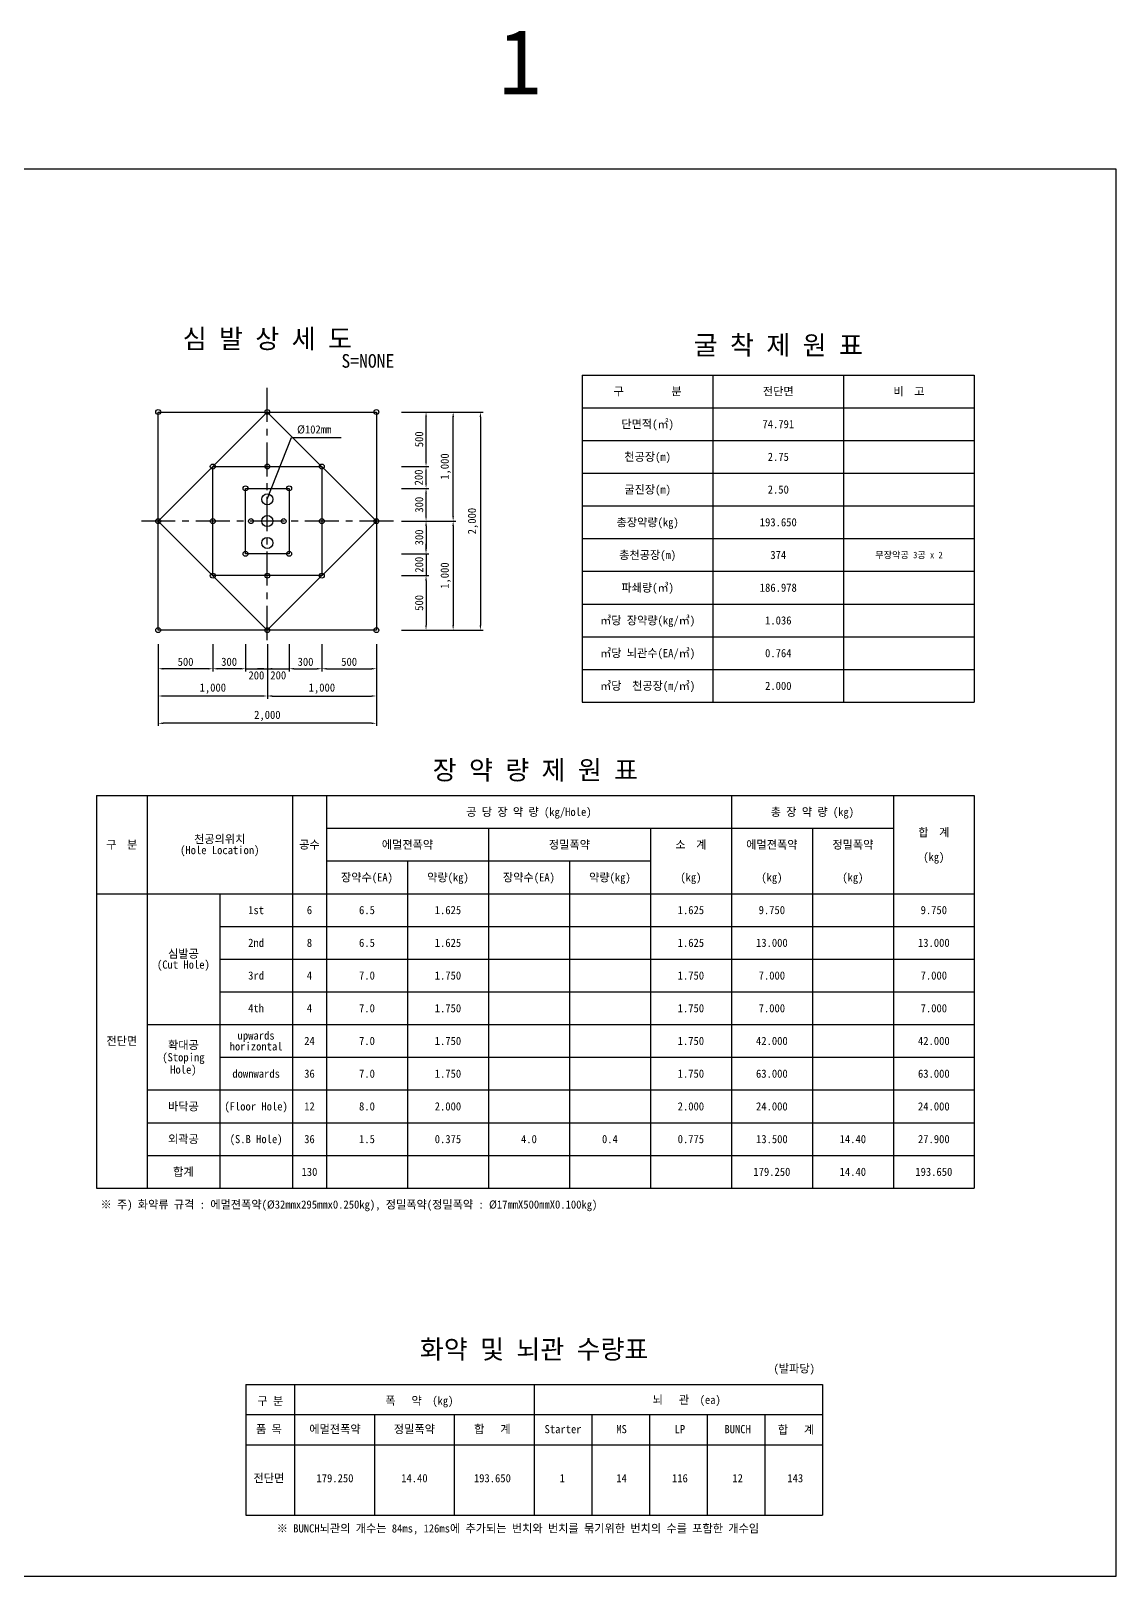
# Model space of a CAD drawing. Header units: millimetres. Extents: x 1250 to 41050, y 2900 to 31237.
# Drawn here: x 21150 to 41050, y 2900 to 31237 of the extents above; entities that cross this region are included whole.
import ezdxf
from ezdxf.enums import TextEntityAlignment as Align

# ---------------------------------------------------------------- set-up
doc = ezdxf.new("R2010")
doc.units = ezdxf.units.MM
doc.header["$LTSCALE"] = 500
doc.header["$PDMODE"] = 1
doc.linetypes.add('A-CENTR01', pattern=[2, 1.25, -0.25, 0.25, -0.25])
for name, color, linetype in [('CS-BLST', 4, 'Continuous'), ('CS-BLST-LIN1', 2, 'Continuous'), ('CS-CNTL', 1, 'A-CENTR01'), ('CS-DIMS', 1, 'Continuous'), ('CS-LEAL', 1, 'Continuous'), ('CS-TABL-LIN1', 4, 'Continuous'), ('CS-TABL-LIN2', 1, 'Continuous'), ('CS-TABL-TEX1', 6, 'Continuous'), ('CS-TABL-TEX2', 3, 'Continuous'), ('CS-TEX1', 6, 'Continuous'), ('CS-TEXT', 3, 'Continuous'), ('CX-PAPR', 2, 'Continuous')]:
    doc.layers.add(name, color=color, linetype=linetype)
doc.styles.get("Standard").update_dxf_attribs({"font": ''})
doc.styles.add('굴림체', font='')
doc.styles.get('Standard').set_extended_font_data('GulimChe')
doc.styles.get('굴림체').set_extended_font_data('GulimChe')
doc.dimstyles.new('DIM-50', dxfattribs={"dimscale": 50, "dimtxt": 3, "dimasz": 2, "dimexe": 1, "dimexo": 1, "dimgap": 1.25, "dimtad": 1, "dimdec": 0, "dimzin": 0, "dimdsep": 46, "dimlunit": 6, "dimtxsty": '굴림체', "dimcen": 0, "dimclrd": 1, "dimclre": 1, "dimclrt": 3, "dimaunit": 1, "dimadec": 3, "dimazin": 0, "dimtfac": 1, "dimtdec": 0, "dimtmove": 2, "dimatfit": 3, "dimfxl": 1, "dimtolj": 1, "dimtzin": 0, "dimarcsym": 0})
doc.dimstyles.new('DIM01-50', dxfattribs={"dimscale": 50, "dimtxt": 3, "dimasz": 1.8, "dimexe": 1, "dimexo": 1, "dimgap": 1, "dimtad": 1, "dimdec": 0, "dimzin": 9, "dimdsep": 46, "dimlunit": 6, "dimtxsty": '굴림체', "dimcen": 2.5, "dimclrt": 3, "dimadec": 4, "dimazin": 0, "dimtfac": 1, "dimtdec": 0, "dimtmove": 2, "dimatfit": 3, "dimfxl": 1, "dimtolj": 1, "dimtzin": 0, "dimarcsym": 0})

# ---------------------------------------------------------------- blocks, each defined once
blk = doc.blocks.new('*D4')
at = {"layer": 'CS-DIMS', "color": 0, "lineweight": -2, "transparency": 16777216}
for p, q in [((23486, 19990), (23486, 18490)), ((27486, 19990), (27486, 18490)), ((27396, 18540), (23576, 18540))]:
    blk.add_line(p, q, dxfattribs=at)
at = {"layer": 'CS-DIMS', "color": 0, "transparency": 16777216}
for points in [[(23576, 18555), (23576, 18525), (23486, 18540)], [(27396, 18555), (27396, 18525), (27486, 18540)]]:
    blk.add_solid(points, dxfattribs=at)
at = {"layer": 'Defpoints', "color": 0, "transparency": 16777216}
for p in [(23486, 20040), (27486, 20040), (23486, 18540)]:
    blk.add_point(p, dxfattribs=at)
at = {"layer": 'CS-DIMS', "color": 3, "transparency": 16777216, "insert": (25486, 18676), "char_height": 150, "attachment_point": 5, "style": '굴림체'}
blk.add_mtext('\\A1;2,000', dxfattribs=at)
blk = doc.blocks.new('*D5')
at = {"layer": 'CS-DIMS', "color": 0, "lineweight": -2, "transparency": 16777216}
for p, q in [((23486, 19990), (23486, 18990)), ((25486, 19990), (25486, 18990)), ((25396, 19040), (23576, 19040))]:
    blk.add_line(p, q, dxfattribs=at)
at = {"layer": 'CS-DIMS', "color": 0, "transparency": 16777216}
for points in [[(23576, 19055), (23576, 19025), (23486, 19040)], [(25396, 19055), (25396, 19025), (25486, 19040)]]:
    blk.add_solid(points, dxfattribs=at)
at = {"layer": 'Defpoints', "color": 0, "transparency": 16777216}
for p in [(23486, 20040), (25486, 20040), (23486, 19040)]:
    blk.add_point(p, dxfattribs=at)
at = {"layer": 'CS-DIMS', "color": 3, "transparency": 16777216, "insert": (24486, 19176), "char_height": 150, "attachment_point": 5, "style": '굴림체'}
blk.add_mtext('\\A1;1,000', dxfattribs=at)
blk = doc.blocks.new('*D6')
at = {"layer": 'CS-DIMS', "color": 0, "lineweight": -2, "transparency": 16777216}
for p, q in [((23486, 19990), (23486, 19490)), ((24486, 19990), (24486, 19490)), ((24396, 19540), (23576, 19540))]:
    blk.add_line(p, q, dxfattribs=at)
at = {"layer": 'CS-DIMS', "color": 0, "transparency": 16777216}
for points in [[(23576, 19555), (23576, 19525), (23486, 19540)], [(24396, 19555), (24396, 19525), (24486, 19540)]]:
    blk.add_solid(points, dxfattribs=at)
at = {"layer": 'Defpoints', "color": 0, "transparency": 16777216}
for p in [(23486, 20040), (24486, 20040), (23486, 19540)]:
    blk.add_point(p, dxfattribs=at)
at = {"layer": 'CS-DIMS', "color": 3, "transparency": 16777216, "insert": (23986, 19667), "char_height": 150, "attachment_point": 5, "style": '굴림체'}
blk.add_mtext('\\A1;500', dxfattribs=at)
blk = doc.blocks.new('*D7')
at = {"layer": 'CS-DIMS', "color": 0, "lineweight": -2, "transparency": 16777216}
for p, q in [((24486, 19990), (24486, 19490)), ((25085, 19990), (25085, 19490)), ((24995, 19540), (24576, 19540))]:
    blk.add_line(p, q, dxfattribs=at)
at = {"layer": 'CS-DIMS', "color": 0, "transparency": 16777216}
for points in [[(24576, 19555), (24576, 19525), (24486, 19540)], [(24995, 19555), (24995, 19525), (25085, 19540)]]:
    blk.add_solid(points, dxfattribs=at)
at = {"layer": 'Defpoints', "color": 0, "transparency": 16777216}
for p in [(24486, 20040), (25085, 20040), (24486, 19540)]:
    blk.add_point(p, dxfattribs=at)
at = {"layer": 'CS-DIMS', "color": 3, "transparency": 16777216, "insert": (24785, 19667), "char_height": 150, "attachment_point": 5, "style": '굴림체'}
blk.add_mtext('\\A1;300', dxfattribs=at)
blk = doc.blocks.new('*D8')
at = {"layer": 'CS-DIMS', "color": 0, "lineweight": -2, "transparency": 16777216}
for p, q in [((25486, 19990), (25486, 18990)), ((27486, 19990), (27486, 18990)), ((25576, 19040), (27396, 19040))]:
    blk.add_line(p, q, dxfattribs=at)
at = {"layer": 'CS-DIMS', "color": 0, "transparency": 16777216}
for points in [[(25576, 19055), (25576, 19025), (25486, 19040)], [(27396, 19055), (27396, 19025), (27486, 19040)]]:
    blk.add_solid(points, dxfattribs=at)
at = {"layer": 'Defpoints', "color": 0, "transparency": 16777216}
for p in [(25486, 20040), (27486, 20040), (27486, 19040)]:
    blk.add_point(p, dxfattribs=at)
at = {"layer": 'CS-DIMS', "color": 3, "transparency": 16777216, "insert": (26486, 19176), "char_height": 150, "attachment_point": 5, "style": '굴림체'}
blk.add_mtext('\\A1;1,000', dxfattribs=at)
blk = doc.blocks.new('*D9')
at = {"layer": 'CS-DIMS', "color": 0, "lineweight": -2, "transparency": 16777216}
for p, q in [((26486, 19990), (26486, 19490)), ((27486, 19990), (27486, 19490)), ((26576, 19540), (27396, 19540))]:
    blk.add_line(p, q, dxfattribs=at)
at = {"layer": 'CS-DIMS', "color": 0, "transparency": 16777216}
for points in [[(26576, 19555), (26576, 19525), (26486, 19540)], [(27396, 19555), (27396, 19525), (27486, 19540)]]:
    blk.add_solid(points, dxfattribs=at)
at = {"layer": 'Defpoints', "color": 0, "transparency": 16777216}
for p in [(26486, 20040), (27486, 20040), (27486, 19540)]:
    blk.add_point(p, dxfattribs=at)
at = {"layer": 'CS-DIMS', "color": 3, "transparency": 16777216, "insert": (26986, 19667), "char_height": 150, "attachment_point": 5, "style": '굴림체'}
blk.add_mtext('\\A1;500', dxfattribs=at)
blk = doc.blocks.new('*D10')
at = {"layer": 'CS-DIMS', "color": 0, "lineweight": -2, "transparency": 16777216}
for p, q in [((25886, 19990), (25886, 19490)), ((26486, 19990), (26486, 19490)), ((25976, 19540), (26396, 19540))]:
    blk.add_line(p, q, dxfattribs=at)
at = {"layer": 'CS-DIMS', "color": 0, "transparency": 16777216}
for points in [[(25976, 19555), (25976, 19525), (25886, 19540)], [(26396, 19555), (26396, 19525), (26486, 19540)]]:
    blk.add_solid(points, dxfattribs=at)
at = {"layer": 'Defpoints', "color": 0, "transparency": 16777216}
for p in [(25886, 20040), (26486, 20040), (26486, 19540)]:
    blk.add_point(p, dxfattribs=at)
at = {"layer": 'CS-DIMS', "color": 3, "transparency": 16777216, "insert": (26186, 19667), "char_height": 150, "attachment_point": 5, "style": '굴림체'}
blk.add_mtext('\\A1;300', dxfattribs=at)
blk = doc.blocks.new('*D11')
at = {"layer": 'CS-DIMS', "color": 0, "lineweight": -2, "transparency": 16777216}
for p, q in [((25486, 19990), (25486, 19490)), ((25886, 19990), (25886, 19490)), ((25396, 19540), (25306, 19540)), ((25486, 19540), (25886, 19540)), ((25976, 19540), (26066, 19540))]:
    blk.add_line(p, q, dxfattribs=at)
at = {"layer": 'CS-DIMS', "color": 0, "transparency": 16777216}
for points in [[(25396, 19555), (25396, 19525), (25486, 19540)], [(25976, 19555), (25976, 19525), (25886, 19540)]]:
    blk.add_solid(points, dxfattribs=at)
at = {"layer": 'Defpoints', "color": 0, "transparency": 16777216}
for p in [(25486, 20040), (25886, 20040), (25886, 19540)]:
    blk.add_point(p, dxfattribs=at)
at = {"layer": 'CS-DIMS', "color": 3, "transparency": 16777216, "insert": (25686, 19419), "char_height": 150, "attachment_point": 5, "style": '굴림체'}
blk.add_mtext('\\A1;200', dxfattribs=at)
blk = doc.blocks.new('*D12')
at = {"layer": 'CS-DIMS', "color": 0, "lineweight": -2, "transparency": 16777216}
for p, q in [((27943, 24248), (29443, 24248)), ((29393, 24158), (29393, 20338)), ((27943, 20248), (29443, 20248))]:
    blk.add_line(p, q, dxfattribs=at)
at = {"layer": 'CS-DIMS', "color": 0, "transparency": 16777216}
for points in [[(29378, 24158), (29408, 24158), (29393, 24248)], [(29378, 20338), (29408, 20338), (29393, 20248)]]:
    blk.add_solid(points, dxfattribs=at)
at = {"layer": 'Defpoints', "color": 0, "transparency": 16777216}
for p in [(27893, 24248), (27893, 20248), (29393, 20248)]:
    blk.add_point(p, dxfattribs=at)
at = {"layer": 'CS-DIMS', "color": 3, "transparency": 16777216, "insert": (29257, 22248), "char_height": 150, "attachment_point": 5, "rotation": 90, "style": '굴림체'}
blk.add_mtext('\\A1;2,000', dxfattribs=at)
blk = doc.blocks.new('*D13')
at = {"layer": 'CS-DIMS', "color": 0, "lineweight": -2, "transparency": 16777216}
for p, q in [((27943, 22248), (28943, 22248)), ((28893, 22158), (28893, 20338)), ((27943, 20248), (28943, 20248))]:
    blk.add_line(p, q, dxfattribs=at)
at = {"layer": 'CS-DIMS', "color": 0, "transparency": 16777216}
for points in [[(28878, 22158), (28908, 22158), (28893, 22248)], [(28878, 20338), (28908, 20338), (28893, 20248)]]:
    blk.add_solid(points, dxfattribs=at)
at = {"layer": 'Defpoints', "color": 0, "transparency": 16777216}
for p in [(27893, 22248), (27893, 20248), (28893, 20248)]:
    blk.add_point(p, dxfattribs=at)
at = {"layer": 'CS-DIMS', "color": 3, "transparency": 16777216, "insert": (28757, 21248), "char_height": 150, "attachment_point": 5, "rotation": 90, "style": '굴림체'}
blk.add_mtext('\\A1;1,000', dxfattribs=at)
blk = doc.blocks.new('*D14')
at = {"layer": 'CS-DIMS', "color": 0, "lineweight": -2, "transparency": 16777216}
for p, q in [((27943, 21248), (28446, 21248)), ((28396, 21158), (28396, 20338)), ((27943, 20248), (28446, 20248))]:
    blk.add_line(p, q, dxfattribs=at)
at = {"layer": 'CS-DIMS', "color": 0, "transparency": 16777216}
for points in [[(28381, 21158), (28411, 21158), (28396, 21248)], [(28381, 20338), (28411, 20338), (28396, 20248)]]:
    blk.add_solid(points, dxfattribs=at)
at = {"layer": 'Defpoints', "color": 0, "transparency": 16777216}
for p in [(27893, 21248), (27893, 20248), (28396, 20248)]:
    blk.add_point(p, dxfattribs=at)
at = {"layer": 'CS-DIMS', "color": 3, "transparency": 16777216, "insert": (28270, 20748), "char_height": 150, "attachment_point": 5, "rotation": 90, "style": '굴림체'}
blk.add_mtext('\\A1;500', dxfattribs=at)
blk = doc.blocks.new('*D15')
at = {"layer": 'CS-DIMS', "color": 0, "lineweight": -2, "transparency": 16777216}
for p, q in [((28396, 21738), (28396, 21828)), ((27943, 21648), (28446, 21648)), ((28396, 21648), (28396, 21248)), ((27943, 21248), (28446, 21248)), ((28396, 21158), (28396, 21068))]:
    blk.add_line(p, q, dxfattribs=at)
at = {"layer": 'CS-DIMS', "color": 0, "transparency": 16777216}
for points in [[(28381, 21738), (28411, 21738), (28396, 21648)], [(28381, 21158), (28411, 21158), (28396, 21248)]]:
    blk.add_solid(points, dxfattribs=at)
at = {"layer": 'Defpoints', "color": 0, "transparency": 16777216}
for p in [(27893, 21648), (27893, 21248), (28396, 21248)]:
    blk.add_point(p, dxfattribs=at)
at = {"layer": 'CS-DIMS', "color": 3, "transparency": 16777216, "insert": (28270, 21448), "char_height": 150, "attachment_point": 5, "rotation": 90, "style": '굴림체'}
blk.add_mtext('\\A1;200', dxfattribs=at)
blk = doc.blocks.new('*D16')
at = {"layer": 'CS-DIMS', "color": 0, "lineweight": -2, "transparency": 16777216}
for p, q in [((27943, 22248), (28446, 22248)), ((28396, 22158), (28396, 21738)), ((27943, 21648), (28446, 21648))]:
    blk.add_line(p, q, dxfattribs=at)
at = {"layer": 'CS-DIMS', "color": 0, "transparency": 16777216}
for points in [[(28381, 22158), (28411, 22158), (28396, 22248)], [(28381, 21738), (28411, 21738), (28396, 21648)]]:
    blk.add_solid(points, dxfattribs=at)
at = {"layer": 'Defpoints', "color": 0, "transparency": 16777216}
for p in [(27893, 22248), (27893, 21648), (28396, 21648)]:
    blk.add_point(p, dxfattribs=at)
at = {"layer": 'CS-DIMS', "color": 3, "transparency": 16777216, "insert": (28270, 21948), "char_height": 150, "attachment_point": 5, "rotation": 90, "style": '굴림체'}
blk.add_mtext('\\A1;300', dxfattribs=at)
blk = doc.blocks.new('*D17')
at = {"layer": 'CS-DIMS', "color": 0, "lineweight": -2, "transparency": 16777216}
for p, q in [((27943, 24248), (28943, 24248)), ((28893, 22338), (28893, 24158)), ((27943, 22248), (28943, 22248))]:
    blk.add_line(p, q, dxfattribs=at)
at = {"layer": 'CS-DIMS', "color": 0, "transparency": 16777216}
for points in [[(28878, 24158), (28908, 24158), (28893, 24248)], [(28878, 22338), (28908, 22338), (28893, 22248)]]:
    blk.add_solid(points, dxfattribs=at)
at = {"layer": 'Defpoints', "color": 0, "transparency": 16777216}
for p in [(27893, 24248), (28893, 24248), (27893, 22248)]:
    blk.add_point(p, dxfattribs=at)
at = {"layer": 'CS-DIMS', "color": 3, "transparency": 16777216, "insert": (28757, 23248), "char_height": 150, "attachment_point": 5, "rotation": 90, "style": '굴림체'}
blk.add_mtext('\\A1;1,000', dxfattribs=at)
blk = doc.blocks.new('*D18')
at = {"layer": 'CS-DIMS', "color": 0, "lineweight": -2, "transparency": 16777216}
for p, q in [((27943, 24248), (28446, 24248)), ((28396, 23338), (28396, 24158)), ((27943, 23248), (28446, 23248))]:
    blk.add_line(p, q, dxfattribs=at)
at = {"layer": 'CS-DIMS', "color": 0, "transparency": 16777216}
for points in [[(28381, 24158), (28411, 24158), (28396, 24248)], [(28381, 23338), (28411, 23338), (28396, 23248)]]:
    blk.add_solid(points, dxfattribs=at)
at = {"layer": 'Defpoints', "color": 0, "transparency": 16777216}
for p in [(27893, 24248), (28396, 24248), (27893, 23248)]:
    blk.add_point(p, dxfattribs=at)
at = {"layer": 'CS-DIMS', "color": 3, "transparency": 16777216, "insert": (28270, 23748), "char_height": 150, "attachment_point": 5, "rotation": 90, "style": '굴림체'}
blk.add_mtext('\\A1;500', dxfattribs=at)
blk = doc.blocks.new('*D19')
at = {"layer": 'CS-DIMS', "color": 0, "lineweight": -2, "transparency": 16777216}
for p, q in [((27943, 23248), (28446, 23248)), ((28396, 22938), (28396, 23158)), ((27943, 22848), (28446, 22848))]:
    blk.add_line(p, q, dxfattribs=at)
at = {"layer": 'CS-DIMS', "color": 0, "transparency": 16777216}
for points in [[(28381, 23158), (28411, 23158), (28396, 23248)], [(28381, 22938), (28411, 22938), (28396, 22848)]]:
    blk.add_solid(points, dxfattribs=at)
at = {"layer": 'Defpoints', "color": 0, "transparency": 16777216}
for p in [(27893, 23248), (28396, 23248), (27893, 22848)]:
    blk.add_point(p, dxfattribs=at)
at = {"layer": 'CS-DIMS', "color": 3, "transparency": 16777216, "insert": (28262, 23048), "char_height": 150, "attachment_point": 5, "rotation": 90, "style": '굴림체'}
blk.add_mtext('\\A1;200', dxfattribs=at)
blk = doc.blocks.new('*D20')
at = {"layer": 'CS-DIMS', "color": 0, "lineweight": -2, "transparency": 16777216}
for p, q in [((27943, 22848), (28446, 22848)), ((28396, 22338), (28396, 22758)), ((27943, 22248), (28446, 22248))]:
    blk.add_line(p, q, dxfattribs=at)
at = {"layer": 'CS-DIMS', "color": 0, "transparency": 16777216}
for points in [[(28381, 22758), (28411, 22758), (28396, 22848)], [(28381, 22338), (28411, 22338), (28396, 22248)]]:
    blk.add_solid(points, dxfattribs=at)
at = {"layer": 'Defpoints', "color": 0, "transparency": 16777216}
for p in [(27893, 22848), (28396, 22848), (27893, 22248)]:
    blk.add_point(p, dxfattribs=at)
at = {"layer": 'CS-DIMS', "color": 3, "transparency": 16777216, "insert": (28270, 22548), "char_height": 150, "attachment_point": 5, "rotation": 90, "style": '굴림체'}
blk.add_mtext('\\A1;300', dxfattribs=at)
blk = doc.blocks.new('*D24')
at = {"layer": 'CS-DIMS', "color": 0, "lineweight": -2, "transparency": 16777216}
for p, q in [((25085, 19990), (25085, 19490)), ((25486, 19990), (25486, 19490)), ((24995, 19540), (24905, 19540)), ((25085, 19540), (25486, 19540)), ((25576, 19540), (25666, 19540))]:
    blk.add_line(p, q, dxfattribs=at)
at = {"layer": 'CS-DIMS', "color": 0, "transparency": 16777216}
for points in [[(24995, 19555), (24995, 19525), (25085, 19540)], [(25576, 19555), (25576, 19525), (25486, 19540)]]:
    blk.add_solid(points, dxfattribs=at)
at = {"layer": 'Defpoints', "color": 0, "transparency": 16777216}
for p in [(25085, 20040), (25486, 20040), (25486, 19540)]:
    blk.add_point(p, dxfattribs=at)
at = {"layer": 'CS-DIMS', "color": 3, "transparency": 16777216, "insert": (25285, 19418), "char_height": 150, "attachment_point": 5, "style": '굴림체'}
blk.add_mtext('\\A1;200', dxfattribs=at)

msp = doc.modelspace()

# ---------------------------------------------------------------- linework, layer by layer
at = {"layer": 'CS-BLST'}
for centre, radius in [((23485.4, 24247.7), 45), ((25485.3, 24247.7), 45), ((27485.3, 24247.7), 45), ((24485.3, 23247.7), 45), ((25485.3, 23247.7), 45), ((26485.3, 23247.7), 45), ((25085.3, 22847.7), 45), ((25485.3, 22647.7), 102), ((25885.3, 22847.7), 45), ((23485.4, 22247.7), 45), ((24485.3, 22247.7), 45), ((25185.3, 22247.7), 45), ((25485.3, 22247.7), 102), ((25785.3, 22247.7), 45), ((26485.3, 22247.7), 45), ((27485.3, 22247.7), 45), ((25485.3, 21847.7), 102), ((25085.3, 21647.7), 45), ((25885.3, 21647.7), 45), ((24485.3, 21247.7), 45), ((25485.3, 21247.7), 45), ((26485.3, 21247.7), 45), ((23485.4, 20247.7), 45), ((25485.3, 20247.7), 45), ((27485.3, 20247.7), 45)]:
    msp.add_circle(centre, radius, dxfattribs=at)
at = {"layer": 'CS-BLST-LIN1'}
for points in [[(23485.4, 22247.7), (25485.4, 24247.7), (27485.3, 22247.7), (25485.3, 20247.7), (23485.4, 22247.7)], [(23485.4, 24247.7), (27485.3, 24247.7), (27485.3, 20247.7), (23485.4, 20247.7), (23485.4, 24247.7)], [(25085.3, 22847.7), (25885.3, 22847.7), (25885.3, 21647.7), (25085.3, 21647.7), (25085.3, 22847.7)]]:
    msp.add_lwpolyline(points, dxfattribs=at)
msp.add_lwpolyline([(24485.3, 23247.7), (26485.3, 23247.7), (26485.3, 21247.7), (24485.3, 21247.7)], close=True, dxfattribs=at)
at = {"layer": 'CS-CNTL'}
for p, q in [((25485.3, 20066.1), (25485.3, 24806.5)), ((27798.4, 22247.7), (23178.4, 22247.7))]:
    msp.add_line(p, q, dxfattribs=at)
at = {"layer": 'CS-TABL-LIN1'}
for p, q in [((31261.4, 24926.8), (31261.4, 18926.8)), ((31261.4, 24926.8), (38449.4, 24926.8)), ((33657.4, 24926.8), (33657.4, 18926.8)), ((38449.4, 24926.8), (38449.4, 18926.8)), ((31261.4, 24326.8), (38449.4, 24326.8)), ((31261.4, 18926.8), (38449.4, 18926.8)), ((22352.1, 17214.6), (22352.1, 10014.6)), ((22352.1, 17214.6), (38450.1, 17214.6)), ((25946.1, 17214.6), (25946.1, 10014.6)), ((38450.1, 17214.6), (38450.1, 10014.6)), ((22352.1, 15414.6), (38450.1, 15414.6)), ((22352.1, 10014.6), (38450.1, 10014.6)), ((25091, 6416.4), (35665.5, 6416.4)), ((25091, 5309.4), (35665.5, 5309.4)), ((25091, 4016.4), (35665.5, 4016.4))]:
    msp.add_line(p, q, dxfattribs=at)
for points in [[(25091, 6416.4), (25091, 4016.4)], [(25986, 6416.4), (25986, 4016.4)], [(35665.5, 6416.4), (35665.5, 4016.4)]]:
    msp.add_lwpolyline(points, dxfattribs=at)
at = {"layer": 'CS-TABL-LIN2'}
for p, q in [((36053.4, 24926.8), (36053.4, 18926.8)), ((31261.4, 23726.8), (38449.4, 23726.8)), ((31261.4, 23126.8), (38449.4, 23126.8)), ((31261.4, 22526.8), (38449.4, 22526.8)), ((31261.4, 21926.8), (38449.4, 21926.8)), ((31261.4, 21326.8), (38449.4, 21326.8)), ((31261.4, 20726.8), (38449.4, 20726.8)), ((31261.4, 20126.8), (38449.4, 20126.8)), ((31261.4, 19526.8), (38449.4, 19526.8)), ((23280.1, 17214.6), (23280.1, 10014.6)), ((26570.1, 17214.6), (26570.1, 10014.6)), ((33995.1, 17214.6), (33995.1, 10014.6)), ((36965.1, 17214.6), (36965.1, 10014.6)), ((26570.1, 16614.6), (36965.1, 16614.6)), ((29540.1, 16614.6), (29540.1, 10014.6)), ((32510.1, 16614.6), (32510.1, 10014.6)), ((35480.1, 16614.6), (35480.1, 10014.6)), ((26570.1, 16014.6), (32510.1, 16014.6)), ((28055.1, 16014.6), (28055.1, 10014.6)), ((31025.1, 16014.6), (31025.1, 10014.6)), ((24613.1, 15414.6), (24613.1, 10014.6)), ((24613.1, 14814.6), (38450.1, 14814.6)), ((24613.1, 14214.6), (38450.1, 14214.6)), ((24613.1, 13614.6), (38450.1, 13614.6)), ((23280.1, 13014.6), (38450.1, 13014.6)), ((24613.1, 12414.6), (38450.1, 12414.6)), ((23280.1, 11814.6), (38450.1, 11814.6)), ((23280.1, 11214.6), (38450.1, 11214.6)), ((23280.1, 10614.6), (38450.1, 10614.6)), ((25091, 5862.2), (35665.5, 5862.2))]:
    msp.add_line(p, q, dxfattribs=at)
for points in [[(30378.5, 6416.4), (30378.5, 4016.4)], [(27450, 5862.2), (27450, 4016.4)], [(28914, 5862.2), (28914, 4016.4)], [(31436, 5862.2), (31436, 4016.4)], [(32493.5, 5862.2), (32493.5, 4016.4)], [(33551, 5862.2), (33551, 4016.4)], [(34608.5, 5862.2), (34608.5, 4016.4)]]:
    msp.add_lwpolyline(points, dxfattribs=at)
at = {"layer": 'CX-PAPR'}
msp.add_lwpolyline([(1250, 2900), (41050, 2900), (41050, 28700), (1250, 28700)], close=True, dxfattribs=at)

# ---------------------------------------------------------------- texts
at = {"layer": 'CS-TABL-TEX1'}
for s, p in [('구         분', (32459.4, 24626.8)), ('전단면', (34855.4, 24626.8)), ('비  고', (37251.4, 24626.8)), ('단면적(㎡)', (32459.4, 24026.8)), ('천공장(m)', (32459.4, 23426.8)), ('굴진장(m)', (32459.4, 22826.8)), ('총장약량(kg)', (32459.4, 22226.8)), ('총천공장(m)', (32459.4, 21626.8)), ('파쇄량(㎥)', (32459.4, 21026.8)), ('㎥당 장약량(kg/㎥)', (32459.4, 20426.8)), ('㎥당 뇌관수(EA/㎥)', (32459.4, 19826.8)), ('㎥당  천공장(m/㎥)', (32459.4, 19226.8)), ('공 당 장 약 량 (kg/Hole)', (30282.6, 16914.6)), ('총 장 약 량 (kg)', (35480.1, 16914.6)), ('천공의위치', (24613.1, 16414.6)), ('합  계', (37707.6, 16539.6)), ('구  분', (22816.1, 16314.6)), ('(Hole Location)', (24613.1, 16214.6)), ('공수', (26258.1, 16314.6)), ('에멀젼폭약', (28055.1, 16314.6)), ('정밀폭약', (31025.1, 16314.6)), ('소  계', (33252.6, 16314.6)), ('에멀젼폭약', (34737.6, 16314.6)), ('정밀폭약', (36222.6, 16314.6)), ('(kg)', (37707.6, 16089.6)), ('장약수(EA)', (27312.6, 15714.6)), ('약량(kg)', (28797.6, 15714.6)), ('장약수(EA)', (30282.6, 15714.6)), ('약량(kg)', (31767.6, 15714.6)), ('(kg)', (33252.6, 15714.6)), ('(kg)', (34737.6, 15714.6)), ('(kg)', (36222.6, 15714.6)), ('1st', (25279.6, 15114.6)), ('2nd', (25279.6, 14514.6)), ('(Cut Hole)', (23946.6, 14114.6)), ('심발공', (23946.6, 14314.6)), ('3rd', (25279.6, 13914.6)), ('4th', (25279.6, 13314.6)), ('전단면', (22816.1, 12714.6)), ('upwards', (25279.6, 12814.6)), ('(Stoping', (23946.6, 12414.6)), ('확대공', (23946.6, 12639.6)), ('horizontal', (25279.6, 12614.6)), ('Hole)', (23946.6, 12189.6)), ('downwards', (25279.6, 12114.6)), ('바닥공', (23946.6, 11514.6)), ('(Floor Hole)', (25279.6, 11514.6)), ('외곽공', (23946.6, 10914.6)), ('(S.B Hole)', (25279.6, 10914.6)), ('합계', (23946.6, 10314.6))]:
    msp.add_text(s, height=150, dxfattribs=at).set_placement(p, align=Align.MIDDLE_CENTER)
for s, p in [('구 분', (25540.5, 6037.6)), ('폭   약  (kg)', (28273.4, 6042)), ('뇌   관  (ea)', (33176.6, 6057.4)), ('품 목', (25514.9, 5520.2)), ('에멀젼폭약', (26725.8, 5520.2)), ('정밀폭약', (28182.8, 5520.2)), ('합   계', (29612.7, 5520.2)), ('Starter', (30908.8, 5520.2)), ('MS', (31981.3, 5520.2)), ('LP', (33051, 5520.2)), ('BUNCH', (34109.7, 5520.2)), ('합   계', (35180.4, 5510.3)), ('전단면', (25514.9, 4620.5))]:
    msp.add_text(s, height=150, dxfattribs=at).set_placement(p, align=Align.CENTER)
at = {"layer": 'CS-TABL-TEX2', "style": '굴림체'}
for s, height, p in [('74.791', 150, (34855.4, 24026.8)), ('2.75', 150, (34855.4, 23426.8)), ('2.50', 150, (34855.4, 22826.8)), ('193.650', 150, (34855.4, 22226.8)), ('374', 150, (34855.4, 21626.8)), ('무장약공 3공 x 2', 120, (37251.4, 21626.8)), ('186.978', 150, (34855.4, 21026.8)), ('1.036', 150, (34855.4, 20426.8)), ('0.764', 150, (34855.4, 19826.8)), ('2.000', 150, (34855.4, 19226.8)), ('6', 150, (26258.1, 15114.6)), ('6.5', 150, (27312.6, 15114.6)), ('1.625', 150, (28797.6, 15114.6)), ('1.625', 150, (33252.6, 15114.6)), ('9.750', 150, (34737.6, 15114.6)), ('9.750', 150, (37707.6, 15114.6)), ('8', 150, (26258.1, 14514.6)), ('6.5', 150, (27312.6, 14514.6)), ('1.625', 150, (28797.6, 14514.6)), ('1.625', 150, (33252.6, 14514.6)), ('13.000', 150, (34737.6, 14514.6)), ('13.000', 150, (37707.6, 14514.6)), ('4', 150, (26258.1, 13914.6)), ('7.0', 150, (27312.6, 13914.6)), ('1.750', 150, (28797.6, 13914.6)), ('1.750', 150, (33252.6, 13914.6)), ('7.000', 150, (34737.6, 13914.6)), ('7.000', 150, (37707.6, 13914.6)), ('4', 150, (26258.1, 13314.6)), ('7.0', 150, (27312.6, 13314.6)), ('1.750', 150, (28797.6, 13314.6)), ('1.750', 150, (33252.6, 13314.6)), ('7.000', 150, (34737.6, 13314.6)), ('7.000', 150, (37707.6, 13314.6)), ('24', 150, (26258.1, 12714.6)), ('7.0', 150, (27312.6, 12714.6)), ('1.750', 150, (28797.6, 12714.6)), ('1.750', 150, (33252.6, 12714.6)), ('42.000', 150, (34737.6, 12714.6)), ('42.000', 150, (37707.6, 12714.6)), ('36', 150, (26258.1, 12114.6)), ('7.0', 150, (27312.6, 12114.6)), ('1.750', 150, (28797.6, 12114.6)), ('1.750', 150, (33252.6, 12114.6)), ('63.000', 150, (34737.6, 12114.6)), ('63.000', 150, (37707.6, 12114.6)), ('12', 150, (26258.1, 11514.6)), ('8.0', 150, (27312.6, 11514.6)), ('2.000', 150, (28797.6, 11514.6)), ('2.000', 150, (33252.6, 11514.6)), ('24.000', 150, (34737.6, 11514.6)), ('24.000', 150, (37707.6, 11514.6)), ('36', 150, (26258.1, 10914.6)), ('1.5', 150, (27312.6, 10914.6)), ('0.375', 150, (28797.6, 10914.6)), ('4.0', 150, (30282.6, 10914.6)), ('0.4', 150, (31767.6, 10914.6)), ('0.775', 150, (33252.6, 10914.6)), ('13.500', 150, (34737.6, 10914.6)), ('14.40', 150, (36222.6, 10914.6)), ('27.900', 150, (37707.6, 10914.6)), ('130', 150, (26258.1, 10314.6)), ('179.250', 150, (34737.6, 10314.6)), ('14.40', 150, (36222.6, 10314.6)), ('193.650', 150, (37707.6, 10314.6)), ('(발파당)', 150, (35148.1, 6707.8))]:
    msp.add_text(s, height=height, dxfattribs=at).set_placement(p, align=Align.MIDDLE_CENTER)
msp.add_text('Ø102mm', height=150, dxfattribs=at).set_placement((26030.8, 23854.4))
msp.add_text('※ 주) 화약류 규격 : 에멀젼폭약(Ø32mmx295mmx0.250kg), 정밀폭약(정밀폭약 : Ø17mmX500mmX0.100kg)', height=150, dxfattribs=at).set_placement((22427.1, 9714.6), align=Align.MIDDLE_LEFT)
for s, p in [('179.250', (26725.8, 4620.5)), ('14.40', (28182.8, 4620.5)), ('193.650', (29612.7, 4620.5)), ('1', (30893.6, 4620.5)), ('14', (31981.3, 4620.5)), ('116', (33051, 4620.5)), ('12', (34109.7, 4620.5)), ('143', (35166.7, 4620.5)), ('※ BUNCH뇌관의 개수는 84ms, 126ms에 추가되는 번치와 번치를 묶기위한 번치의 수를 포함한 개수임 ', (30129.6, 3699.6))]:
    msp.add_text(s, height=150, dxfattribs=at).set_placement(p, align=Align.CENTER)
at = {"layer": 'CS-TEX1', "style": '굴림체'}
for s, p in [('심 발 상 세 도', (25485.3, 25595.4)), ('굴 착 제 원 표', (34855.4, 25478.9)), ('장 약 량 제 원 표', (30401.1, 17686.7)), ('화약 및 뇌관 수량표', (30378.2, 7064.1))]:
    msp.add_text(s, height=350, dxfattribs=at).set_placement(p, align=Align.MIDDLE)
at = {"layer": 'CS-TEXT', "style": '굴림체'}
msp.add_text('S=NONE', height=250, dxfattribs=at).set_placement((26844.8, 25060.6))
at = {"layer": 'CX-PAPR', "style": '굴림체'}
msp.add_text('1', height=1200, dxfattribs=at).set_placement((30120.5, 29711.7), align=Align.BOTTOM_CENTER)

# ---------------------------------------------------------------- dimensions: what is measured, and where the dimension line sits
at = {"layer": 'CS-DIMS'}
for base, p1, p2, angle, text, picture, middle in [((29392.8, 20247.7), (27892.8, 24247.7), (27893.1, 20247.7), 270, '2,000', '*D12', (29256.8, 22247.7)), ((28892.8, 24247.7), (27893.1, 22247.7), (27892.8, 24247.7), 90, '1,000', '*D17', (28756.7, 23247.7)), ((28396.2, 24247.7), (27893.1, 23247.7), (27893.1, 24247.7), 90, '500', '*D18', (28269.5, 23747.7)), ((28396.2, 22847.7), (27893.1, 22247.7), (27893.1, 22847.7), 90, '300', '*D20', (28269.5, 22547.7)), ((28892.8, 20247.7), (27893.1, 22247.7), (27892.8, 20247.7), 270, '1,000', '*D13', (28756.7, 21247.7)), ((28396.2, 21647.7), (27893.1, 22247.7), (27893.1, 21647.7), 270, '300', '*D16', (28269.5, 21947.7)), ((28396.2, 20247.7), (27893.1, 21247.7), (27893.1, 20247.7), 270, '500', '*D14', (28269.5, 20747.7)), ((23485.6, 18539.8), (27485.6, 20040.1), (23485.6, 20039.8), 180, '2,000', '*D4', (25485.6, 18675.9)), ((23485.6, 19039.8), (25485.6, 20039.8), (23485.6, 20040.1), 180, '1,000', '*D5', (24485.6, 19176)), ((23485.6, 19539.8), (24485.6, 20039.8), (23485.6, 20039.8), 180, '500', '*D6', (23985.6, 19666.5)), ((24485.6, 19539.8), (25085.3, 20039.8), (24485.6, 20039.8), 180, '300', '*D7', (24785.5, 19666.5))]:
    dim = msp.add_linear_dim(base=base, p1=p1, p2=p2, angle=angle, text=text, dimstyle='DIM01-50', dxfattribs=at)
    dim.commit()
    dim.dimension.update_dxf_attribs({"geometry": picture, "text_midpoint": middle})
for base, p1, p2, angle, picture, middle in [((28396.2, 23247.7), (27893.1, 22847.7), (27893.1, 23247.7), 90, '*D19', (28262.5, 23047.7)), ((28396.2, 21247.7), (27893.1, 21647.7), (27893.1, 21247.7), 270, '*D15', (28270.5, 21447.7))]:
    dim = msp.add_linear_dim(base=base, p1=p1, p2=p2, angle=angle, text='200', dimstyle='DIM01-50', dxfattribs=at)
    dim.commit()
    dim.dimension.update_dxf_attribs({"geometry": picture, "text_midpoint": middle, "dimtype": 160})
for base, p1, p2, picture, middle in [((25485.6, 19539.8), (25085.3, 20039.8), (25485.6, 20039.8), '*D24', (25285.5, 19418.4)), ((25885.9, 19539.8), (25485.6, 20039.8), (25885.9, 20039.8), '*D11', (25685.8, 19418.7))]:
    dim = msp.add_linear_dim(base=base, p1=p1, p2=p2, text='200', dimstyle='DIM01-50', dxfattribs=at)
    dim.commit()
    dim.dimension.update_dxf_attribs({"geometry": picture, "text_midpoint": middle, "dimtype": 160})
for base, p1, p2, text, picture, middle in [((27485.6, 19039.8), (25485.6, 20039.8), (27485.6, 20040.1), '1,000', '*D8', (26485.6, 19176)), ((26485.6, 19539.8), (25885.9, 20039.8), (26485.6, 20039.8), '300', '*D10', (26185.8, 19666.5)), ((27485.6, 19539.8), (26485.6, 20039.8), (27485.6, 20039.8), '500', '*D9', (26985.6, 19666.5))]:
    dim = msp.add_linear_dim(base=base, p1=p1, p2=p2, text=text, dimstyle='DIM01-50', dxfattribs=at)
    dim.commit()
    dim.dimension.update_dxf_attribs({"geometry": picture, "text_midpoint": middle})

# ---------------------------------------------------------------- leaders
at = {"layer": 'CS-LEAL'}
msp.add_leader([(25485.3, 22647.7), (25929, 23778.9), (26839.2, 23778.9)], dimstyle='DIM-50', dxfattribs=at)

doc.saveas('drawing.dxf')
